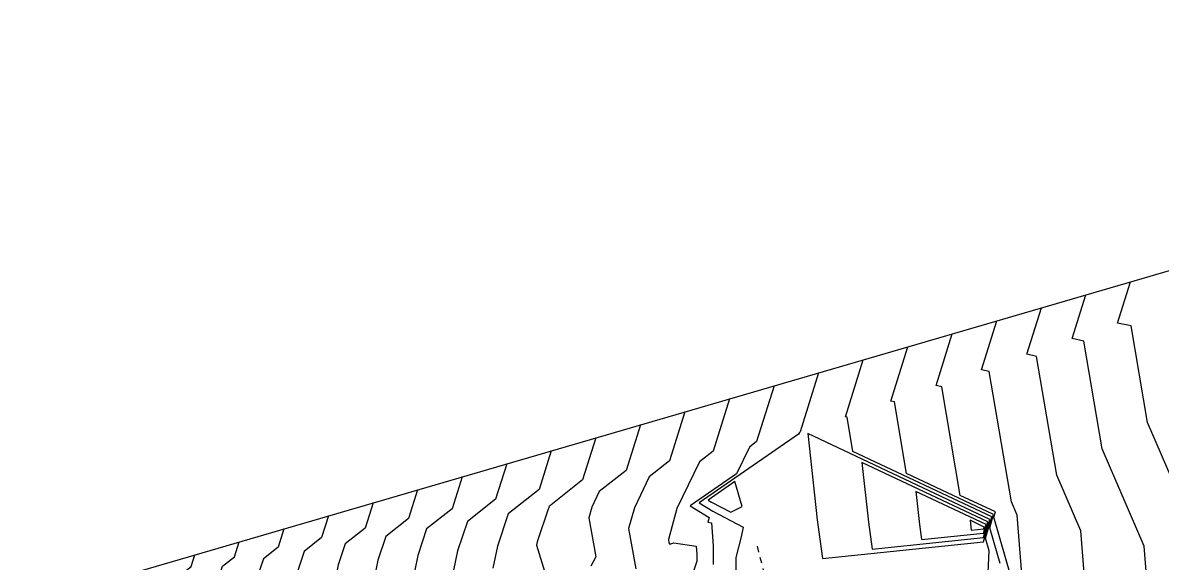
# Model space of a CAD drawing. Header units: metres. Extents: x 419533 to 423558, y 4805342 to 4807578.
# Drawn here: x 420364.56 to 420414.44, y 4805722.23 to 4805745.91 of the extents above; entities that cross this region are included whole.
import ezdxf

# ---------------------------------------------------------------- set-up
doc = ezdxf.new("R2010")
doc.units = ezdxf.units.M
doc.linetypes.add('PHANTOM', pattern=[2.5, 1.25, -0.25, 0.25, -0.25, 0.25, -0.25])
for name, color, linetype in [('C-TINN-BNDY', 110, 'Continuous'), ('C-TOPO-MAJR', 9, 'Continuous'), ('C-TOPO-MINR', 8, 'Continuous'), ('LS', 7, 'Continuous')]:
    doc.layers.add(name, color=color, linetype=linetype)
doc.styles.get("Standard").update_dxf_attribs({"font": 'simplex.shx'})

# ---------------------------------------------------------------- blocks, each defined once
blk = doc.blocks.new('AN30 +3 +0')
at = {"linetype": 'PHANTOM', "flags": 128}
for points in [[(0, -11.38231219258159), (0, 11.38231219723821)], [(-11.38231219508452, 2.793967723846436e-09), (11.38231219508452, 2.793967723846436e-09)]]:
    blk.add_lwpolyline(points, dxfattribs=at)
at = {"flags": 128}
blk.add_lwpolyline([(-4.998852019547485, -5.177232140675187), (-4.998852019547485, 5.1772321453318), (5.355612266052049, 5.1772321453318), (5.355612266052049, -5.177232140675187)], close=True, dxfattribs=at)
at = {"layer": 'LS', "insert": (-3.273187459330074, -0.3826381992548704), "char_height": 0.5157699281218149, "width": 9.13591657892082, "attachment_point": 1}
blk.add_mtext('AN30\\PBase +3 Leg +0', dxfattribs=at)
blk = doc.blocks.new('tower_bases_layout_1')
at = {"rotation": 14.35989259}
blk.add_blockref('AN30 +3 +0', (420399.54, 4805711.949999997, 1609.61), dxfattribs=at)
blk = doc.blocks.new('leg_extensions_profiles_1')
at = {"layer": 'C-TINN-BNDY', "color": 110, "linetype": 'Continuous', "lineweight": -3, "flags": 128}
blk.add_lwpolyline([(420296.26, 4805703.792), (420365.403, 4805720.646), (420443.813, 4805743.55), (420493.397, 4805756.88), (420571.485, 4805773.595), (420628.982, 4805788.722), (420632.063, 4805789.238), (420633.817, 4805789.509), (420719.216, 4805820.939), (420765.286, 4805867.431), (420766.098, 4805868.385), (420768.036, 4805869.978), (420852.275, 4805909.574), (420915.396, 4805955.503), (420993.872, 4805994.451), (421033.053, 4806016.161), (421101.011, 4806050.421)], dxfattribs=at)
at = {"layer": 'C-TOPO-MAJR', "color": 9, "linetype": 'Continuous', "lineweight": -3, "flags": 128}
for points, elevation in [([(420413.5254108263, 4805697.51771174), (420412.0945939333, 4805697.499119297), (420412.4110424974, 4805698.510801417), (420412.7455677607, 4805700.118334834), (420412.7276109215, 4805700.14690785), (420413.1259053435, 4805701.726117557), (420413.4692344544, 4805702.664706992), (420413.7936247075, 4805703.606613477), (420413.8956428571, 4805705.847589285), (420413.3451866197, 4805706.519084155), (420413.6279632996, 4805707.291530977), (420414.3274398496, 4805712.012552632), (420414.3704048815, 4805713.416335966), (420414.4069876335, 4805714.467903879), (420414.2738830246, 4805716.049212366), (420413.9036789951, 4805719.875884159), (420413.6563899125, 4805722.971854436), (420411.8130587444, 4805727.244392386), (420411.0093048977, 4805731.960149383), (420410.5021855606, 4805732.069985102), (420411.1033124923, 4805733.995317144)], 1615), ([(420406.790697056, 4805721.194927825), (420406.8698216561, 4805722.774387625), (420406.7107450372, 4805723.328255893), (420406.9765806405, 4805724.258344634), (420400.9032732074, 4805727.129556698), (420400.6476219913, 4805728.629504743), (420400.5687405677, 4805728.646589475), (420401.3491264399, 4805731.146064787)], 1610), ([(420391.5949403876, 4805728.29681243), (420390.971074036, 4805726.298648957), (420389.7937121539, 4805725.369014923), (420389.4635755258, 4805724.683856597), (420389.3362381413, 4805724.225758955), (420389.6494347826, 4805722.511328063), (420389.4306248109, 4805722.101945537)], 1605), ([(420381.8407543353, 4805725.447560072), (420381.4492231362, 4805724.193536133), (420380.4512711892, 4805723.40556252), (420380.1023868972, 4805722.360872779), (420379.4122509185, 4805718.986164469), (420379.6396963385, 4805718.240201052), (420379.652184007, 4805717.328349384), (420379.5225861783, 4805715.410967832), (420377.1001486381, 4805706.342796109), (420377.1152547811, 4805706.228554765), (420377.1352160639, 4805706.016057303), (420377.347063215, 4805692.180936203), (420376.4100713574, 4805691.437912066), (420377.8181437918, 4805688.082545182)], 1600), ([(420367.4926247331, 4805685.418649857), (420366.6224361839, 4805687.492266078), (420371.164571862, 4805691.094129228), (420371.3267130811, 4805692.79354954), (420371.7181077815, 4805697.143091348), (420370.9575180971, 4805705.239934566), (420369.8316661479, 4805713.754274707), (420369.8660540625, 4805713.883002697), (420369.8678937793, 4805713.910221048), (420369.8677165096, 4805713.923165314), (420369.8644877891, 4805713.9337547), (420371.3797504759, 4805721.343264911), (420371.5216063487, 4805721.768034321), (420371.9273722365, 4805722.088423307), (420372.086568283, 4805722.598307715)], 1595)]:
    blk.add_lwpolyline(points, dxfattribs=dict(at, elevation=elevation))
at = {"layer": 'C-TOPO-MAJR', "color": 9, "linetype": 'Continuous', "lineweight": -3, "elevation": 1610, "flags": 128}
blk.add_lwpolyline([(420394.5577373359, 4805725.00021451), (420394.704199262, 4805724.911595942), (420395.5527623763, 4805724.462160892), (420396.0447341176, 4805724.71886353), (420395.7344505229, 4805725.812416734), (420394.5577373359, 4805725.00021451)], close=True, dxfattribs=at)
at = {"layer": 'C-TOPO-MINR', "color": 8, "linetype": 'Continuous', "lineweight": -3, "flags": 128}
for points, elevation in [([(420416.3688479481, 4805698.287983497), (420415.4132276319, 4805698.275565893), (420415.6245786988, 4805698.951252623), (420415.8480029116, 4805700.024899153), (420415.8066342872, 4805700.090725125), (420416.0739969466, 4805701.150799491), (420416.3044631018, 4805701.780845391), (420416.5222161909, 4805702.413117922), (420416.5906978022, 4805703.917415293), (420415.6251161972, 4805705.095316549), (420415.8429464647, 4805705.690352526), (420416.9834548872, 4805713.388058704), (420417.0183589376, 4805714.528468055), (420417.0480781338, 4805715.382743676), (420416.939946247, 4805716.667371397), (420416.6391988835, 4805719.77609351), (420416.4383055011, 4805722.291206324), (420413.8014611312, 4805728.402977141), (420413.081641479, 4805732.626278312), (420412.4888745592, 4805732.754664227), (420413.0541497027, 4805734.565167616)], 1616), ([(420411.1681591068, 4805719.975674808), (420410.8744743238, 4805723.652502548), (420409.8246563577, 4805726.085807631), (420408.9369683164, 4805731.294020455), (420408.5154965621, 4805731.385305976), (420409.1524752818, 4805733.425466673)], 1614), ([(420408.3125860656, 4805721.578487705), (420408.0925587352, 4805724.33315066), (420407.8362539709, 4805724.927222876), (420406.8646317352, 4805730.627891527), (420406.5288075635, 4805730.700626851), (420407.2016380713, 4805732.855616202)], 1613), ([(420407.8124968153, 4805721.664287534), (420407.0717872208, 4805724.243268301), (420407.1390157242, 4805724.478483122), (420405.603106448, 4805725.204598389), (420404.7922951539, 4805729.961762599), (420404.5421185649, 4805730.015947726), (420405.2508008609, 4805732.28576573)], 1612), ([(420407.3411592357, 4805722.21933758), (420406.891266129, 4805723.785762097), (420407.0577981824, 4805724.368413878), (420403.2531898277, 4805726.167077543), (420402.7199585726, 4805729.295633671), (420402.5554295663, 4805729.3312686), (420403.2999636504, 4805731.715915259)], 1611), ([(420399.3982892295, 4805730.576214315), (420398.5885547558, 4805727.982739218), (420398.5657522089, 4805727.964734538), (420398.5244675192, 4805727.879053197), (420394.1656172608, 4805724.870445904), (420394.7669298893, 4805724.506614391), (420396.0914882353, 4805723.805072059), (420396.0068438095, 4805723.382868571), (420395.7738284107, 4805722.488153305), (420395.7700962644, 4805721.939346264)], 1609), ([(420397.447452019, 4805730.006363844), (420396.6841845759, 4805727.561716652), (420396.3727421951, 4805727.315804633), (420395.8088664961, 4805726.145549361), (420393.7734971857, 4805724.740677299), (420394.6121747573, 4805724.233225242), (420394.5532011226, 4805724.029159962), (420394.7160455076, 4805724.005687281), (420394.7805889328, 4805722.993936758), (420394.7806809141, 4805722.180840457)], 1608), ([(420395.4966148086, 4805729.436513373), (420394.7798143959, 4805727.140694087), (420394.1797321814, 4805726.66687473), (420393.1984384959, 4805724.630319312), (420392.8199425621, 4805723.268676025), (420392.8451505376, 4805723.130688172), (420392.8818333333, 4805723.070833334), (420393.0595891473, 4805723.119147287), (420394.0410163361, 4805722.977682614), (420394.0641857708, 4805722.614490119), (420394.0642187897, 4805722.322609395), (420393.631, 4805720.99208)], 1607), ([(420393.5457775981, 4805728.866662901), (420392.875444216, 4805726.719671522), (420391.9867221677, 4805726.017944826), (420391.3310070108, 4805724.657087955), (420391.0780903517, 4805723.747217489), (420391.3998627451, 4805721.985843137)], 1606), ([(420389.6441031772, 4805727.726961958), (420389.066703856, 4805725.877626392), (420387.6007021402, 4805724.720085018), (420387.5961440408, 4805724.710625239), (420387.594385931, 4805724.704300419), (420387.5987101449, 4805724.680629776), (420387.5577142857, 4805724.603928572), (420387.0804960342, 4805723.174959074), (420387.0504614221, 4805723.028092285), (420387.4572802017, 4805721.693829643)], 1604), ([(420387.6932659667, 4805727.157111486), (420387.1623336761, 4805725.456603827), (420385.8090700934, 4805724.388079439), (420385.33596875, 4805722.9714375), (420385.1409087962, 4805722.017610331)], 1603), ([(420385.7424287563, 4805726.587261016), (420385.2579634961, 4805725.035581262), (420384.0231371254, 4805724.0605738), (420383.5914414657, 4805722.767915927), (420383.2313561703, 4805721.007128377)], 1602), ([(420383.7915915458, 4805726.017410544), (420383.3535933162, 4805724.614558698), (420382.2372041573, 4805723.73306816), (420381.8469141815, 4805722.564394353), (420381.3218035444, 4805719.996646423)], 1601), ([(420379.8899171249, 4805724.877709601), (420379.5448529563, 4805723.772513567), (420378.6653382211, 4805723.07805688), (420378.3578596129, 4805722.157351206), (420377.5026982926, 4805717.975682516), (420377.6853003727, 4805717.376793904), (420377.6953259615, 4805716.644723717), (420377.5912797551, 4805715.105374805), (420375.6464521401, 4805707.825091829), (420375.8837074443, 4805706.030830725), (420376.1972170033, 4805702.693370597), (420376.3585039752, 4805692.160187706), (420374.4525443227, 4805690.648782869), (420375.75303998, 4805687.549766117)], 1599), ([(420377.9390799144, 4805724.307859129), (420377.6404827763, 4805723.351491002), (420376.879405253, 4805722.750551241), (420376.6133323287, 4805721.953829632), (420375.5931456668, 4805716.965200562), (420375.7309044069, 4805716.513386757), (420375.7384679159, 4805715.96109805), (420375.659973332, 4805714.799781778), (420374.1927556421, 4805709.307387548), (420374.6521601075, 4805705.833106685), (420375.2592179427, 4805699.370683889), (420375.3699447353, 4805692.139439208), (420372.495017288, 4805689.859653671), (420373.6879361683, 4805687.016987052)], 1598), ([(420375.988242704, 4805723.738008658), (420375.7361125964, 4805722.930468437), (420375.0934722849, 4805722.423045601), (420374.8688050444, 4805721.750308058), (420373.6835930409, 4805715.954718607), (420373.7765084411, 4805715.649979609), (420373.7816098704, 4805715.277472382), (420373.7286669088, 4805714.494188751), (420372.739059144, 4805710.789683268), (420373.4206127707, 4805705.635382646), (420374.3212188821, 4805696.047997181), (420374.3813854955, 4805692.118690711), (420370.5374902533, 4805689.070524474), (420371.6228323565, 4805686.484207987)], 1597), ([(420369.5577285448, 4805685.951428922), (420368.5799632185, 4805688.281395276), (420373.3928262556, 4805692.097942214), (420373.3832198216, 4805692.725310474), (420372.1890654339, 4805705.437658606), (420371.2853626459, 4805712.271978988), (420371.7973604857, 4805714.188595724), (420371.8247518248, 4805714.593846715), (420371.8221124753, 4805714.786572462), (420371.774040415, 4805714.944236654), (420373.1242777602, 4805721.546786484), (420373.3075393168, 4805722.095539961), (420373.8317424164, 4805722.509445872), (420374.0374054935, 4805723.168158187)], 1596)]:
    blk.add_lwpolyline(points, dxfattribs=dict(at, elevation=elevation))
for points, elevation in [([(420406.8953630987, 4805724.148275389), (420398.9260029994, 4805727.915863827), (420399.334105715, 4805724.138469279), (420399.5660807972, 4805722.433823054), (420406.6143211974, 4805723.164983818), (420406.8953630987, 4805724.148275389)], 1609), ([(420406.8141455568, 4805724.038206145), (420401.2931295741, 4805726.648317336), (420401.5758551114, 4805724.031412665), (420401.7365628871, 4805722.850467277), (420406.6194452535, 4805723.357001078), (420406.8141455568, 4805724.038206145)], 1608), ([(420406.732928015, 4805723.928136901), (420403.6602561488, 4805725.380770845), (420403.8176045077, 4805723.924356051), (420403.9070449771, 4805723.2671115), (420406.6245693096, 4805723.549018338), (420406.732928015, 4805723.928136901)], 1607), ([(420406.6517104732, 4805723.818067657), (420406.0273827235, 4805724.113224356), (420406.0593539039, 4805723.817299437), (420406.077527067, 4805723.683755723), (420406.6296933657, 4805723.741035598), (420406.6517104732, 4805723.818067657)], 1606)]:
    blk.add_lwpolyline(points, close=True, dxfattribs=dict(at, elevation=elevation))

msp = doc.modelspace()

# ---------------------------------------------------------------- linework, layer by layer
at = {"layer": 'C-TOPO-MAJR', "color": 9, "linetype": 'Continuous', "lineweight": -3, "flags": 128}
for points, elevation in [([(420413.5254108263, 4805697.51771174), (420412.0945939333, 4805697.499119297), (420412.4110424974, 4805698.510801417), (420412.7455677607, 4805700.118334834), (420412.7276109215, 4805700.14690785), (420413.1259053435, 4805701.726117557), (420413.4692344544, 4805702.664706992), (420413.7936247075, 4805703.606613477), (420413.8956428571, 4805705.847589285), (420413.3451866197, 4805706.519084155), (420413.6279632996, 4805707.291530977), (420414.3274398496, 4805712.012552632), (420414.3704048815, 4805713.416335966), (420414.4069876335, 4805714.467903879), (420414.2738830246, 4805716.049212366), (420413.9036789951, 4805719.875884159), (420413.6563899125, 4805722.971854436), (420411.8130587444, 4805727.244392386), (420411.0093048977, 4805731.960149383), (420410.5021855606, 4805732.069985102), (420411.1033124923, 4805733.995317144)], 1615), ([(420406.790697056, 4805721.194927825), (420406.8698216561, 4805722.774387625), (420406.7107450372, 4805723.328255893), (420406.9765806405, 4805724.258344634), (420400.9032732074, 4805727.129556698), (420400.6476219913, 4805728.629504743), (420400.5687405677, 4805728.646589475), (420401.3491264399, 4805731.146064787)], 1610), ([(420391.5949403876, 4805728.29681243), (420390.971074036, 4805726.298648957), (420389.7937121539, 4805725.369014923), (420389.4635755258, 4805724.683856597), (420389.3362381413, 4805724.225758955), (420389.6494347826, 4805722.511328063), (420389.4306248109, 4805722.101945537)], 1605), ([(420381.8407543353, 4805725.447560072), (420381.4492231362, 4805724.193536133), (420380.4512711892, 4805723.40556252), (420380.1023868972, 4805722.360872779), (420379.4122509185, 4805718.986164469), (420379.6396963385, 4805718.240201052), (420379.652184007, 4805717.328349384), (420379.5225861783, 4805715.410967832), (420377.1001486381, 4805706.342796109), (420377.1152547811, 4805706.228554765), (420377.1352160639, 4805706.016057303), (420377.347063215, 4805692.180936203), (420376.4100713574, 4805691.437912066), (420377.8181437918, 4805688.082545182)], 1600), ([(420367.4926247331, 4805685.418649857), (420366.6224361839, 4805687.492266078), (420371.164571862, 4805691.094129228), (420371.3267130811, 4805692.79354954), (420371.7181077815, 4805697.143091348), (420370.9575180971, 4805705.239934566), (420369.8316661479, 4805713.754274707), (420369.8660540625, 4805713.883002697), (420369.8678937793, 4805713.910221048), (420369.8677165096, 4805713.923165314), (420369.8644877891, 4805713.9337547), (420371.3797504759, 4805721.343264911), (420371.5216063487, 4805721.768034321), (420371.9273722365, 4805722.088423307), (420372.086568283, 4805722.598307715)], 1595)]:
    msp.add_lwpolyline(points, dxfattribs=dict(at, elevation=elevation))
at = {"layer": 'C-TOPO-MAJR', "color": 9, "linetype": 'Continuous', "lineweight": -3, "elevation": 1610, "flags": 128}
msp.add_lwpolyline([(420394.5577373359, 4805725.00021451), (420394.704199262, 4805724.911595942), (420395.5527623763, 4805724.462160892), (420396.0447341176, 4805724.71886353), (420395.7344505229, 4805725.812416734), (420394.5577373359, 4805725.00021451)], close=True, dxfattribs=at)
at = {"layer": 'C-TOPO-MINR', "color": 8, "linetype": 'Continuous', "lineweight": -3, "flags": 128}
for points, elevation in [([(420416.3688479481, 4805698.287983497), (420415.4132276319, 4805698.275565893), (420415.6245786988, 4805698.951252623), (420415.8480029116, 4805700.024899153), (420415.8066342872, 4805700.090725125), (420416.0739969466, 4805701.150799491), (420416.3044631018, 4805701.780845391), (420416.5222161909, 4805702.413117922), (420416.5906978022, 4805703.917415293), (420415.6251161972, 4805705.095316549), (420415.8429464647, 4805705.690352526), (420416.9834548872, 4805713.388058704), (420417.0183589376, 4805714.528468055), (420417.0480781338, 4805715.382743676), (420416.939946247, 4805716.667371397), (420416.6391988835, 4805719.77609351), (420416.4383055011, 4805722.291206324), (420413.8014611312, 4805728.402977141), (420413.081641479, 4805732.626278312), (420412.4888745592, 4805732.754664227), (420413.0541497027, 4805734.565167616)], 1616), ([(420411.1681591068, 4805719.975674808), (420410.8744743238, 4805723.652502548), (420409.8246563577, 4805726.085807631), (420408.9369683164, 4805731.294020455), (420408.5154965621, 4805731.385305976), (420409.1524752818, 4805733.425466673)], 1614), ([(420408.3125860656, 4805721.578487705), (420408.0925587352, 4805724.33315066), (420407.8362539709, 4805724.927222876), (420406.8646317352, 4805730.627891527), (420406.5288075635, 4805730.700626851), (420407.2016380713, 4805732.855616202)], 1613), ([(420407.8124968153, 4805721.664287534), (420407.0717872208, 4805724.243268301), (420407.1390157242, 4805724.478483122), (420405.603106448, 4805725.204598389), (420404.7922951539, 4805729.961762599), (420404.5421185649, 4805730.015947726), (420405.2508008609, 4805732.28576573)], 1612), ([(420407.3411592357, 4805722.21933758), (420406.891266129, 4805723.785762097), (420407.0577981824, 4805724.368413878), (420403.2531898277, 4805726.167077543), (420402.7199585726, 4805729.295633671), (420402.5554295663, 4805729.3312686), (420403.2999636504, 4805731.715915259)], 1611), ([(420399.3982892295, 4805730.576214315), (420398.5885547558, 4805727.982739218), (420398.5657522089, 4805727.964734538), (420398.5244675192, 4805727.879053197), (420394.1656172608, 4805724.870445904), (420394.7669298893, 4805724.506614391), (420396.0914882353, 4805723.805072059), (420396.0068438095, 4805723.382868571), (420395.7738284107, 4805722.488153305), (420395.7700962644, 4805721.939346264)], 1609), ([(420397.447452019, 4805730.006363844), (420396.6841845759, 4805727.561716652), (420396.3727421951, 4805727.315804633), (420395.8088664961, 4805726.145549361), (420393.7734971857, 4805724.740677299), (420394.6121747573, 4805724.233225242), (420394.5532011226, 4805724.029159962), (420394.7160455076, 4805724.005687281), (420394.7805889328, 4805722.993936758), (420394.7806809141, 4805722.180840457)], 1608), ([(420395.4966148086, 4805729.436513373), (420394.7798143959, 4805727.140694087), (420394.1797321814, 4805726.66687473), (420393.1984384959, 4805724.630319312), (420392.8199425621, 4805723.268676025), (420392.8451505376, 4805723.130688172), (420392.8818333333, 4805723.070833334), (420393.0595891473, 4805723.119147287), (420394.0410163361, 4805722.977682614), (420394.0641857708, 4805722.614490119), (420394.0642187897, 4805722.322609395), (420393.631, 4805720.99208)], 1607), ([(420393.5457775981, 4805728.866662901), (420392.875444216, 4805726.719671522), (420391.9867221677, 4805726.017944826), (420391.3310070108, 4805724.657087955), (420391.0780903517, 4805723.747217489), (420391.3998627451, 4805721.985843137)], 1606), ([(420389.6441031772, 4805727.726961958), (420389.066703856, 4805725.877626392), (420387.6007021402, 4805724.720085018), (420387.5961440408, 4805724.710625239), (420387.594385931, 4805724.704300419), (420387.5987101449, 4805724.680629776), (420387.5577142857, 4805724.603928572), (420387.0804960342, 4805723.174959074), (420387.0504614221, 4805723.028092285), (420387.4572802017, 4805721.693829643)], 1604), ([(420387.6932659667, 4805727.157111486), (420387.1623336761, 4805725.456603827), (420385.8090700934, 4805724.388079439), (420385.33596875, 4805722.9714375), (420385.1409087962, 4805722.017610331)], 1603), ([(420385.7424287563, 4805726.587261016), (420385.2579634961, 4805725.035581262), (420384.0231371254, 4805724.0605738), (420383.5914414657, 4805722.767915927), (420383.2313561703, 4805721.007128377)], 1602), ([(420383.7915915458, 4805726.017410544), (420383.3535933162, 4805724.614558698), (420382.2372041573, 4805723.73306816), (420381.8469141815, 4805722.564394353), (420381.3218035444, 4805719.996646423)], 1601), ([(420379.8899171249, 4805724.877709601), (420379.5448529563, 4805723.772513567), (420378.6653382211, 4805723.07805688), (420378.3578596129, 4805722.157351206), (420377.5026982926, 4805717.975682516), (420377.6853003727, 4805717.376793904), (420377.6953259615, 4805716.644723717), (420377.5912797551, 4805715.105374805), (420375.6464521401, 4805707.825091829), (420375.8837074443, 4805706.030830725), (420376.1972170033, 4805702.693370597), (420376.3585039752, 4805692.160187706), (420374.4525443227, 4805690.648782869), (420375.75303998, 4805687.549766117)], 1599), ([(420377.9390799144, 4805724.307859129), (420377.6404827763, 4805723.351491002), (420376.879405253, 4805722.750551241), (420376.6133323287, 4805721.953829632), (420375.5931456668, 4805716.965200562), (420375.7309044069, 4805716.513386757), (420375.7384679159, 4805715.96109805), (420375.659973332, 4805714.799781778), (420374.1927556421, 4805709.307387548), (420374.6521601075, 4805705.833106685), (420375.2592179427, 4805699.370683889), (420375.3699447353, 4805692.139439208), (420372.495017288, 4805689.859653671), (420373.6879361683, 4805687.016987052)], 1598), ([(420375.988242704, 4805723.738008658), (420375.7361125964, 4805722.930468437), (420375.0934722849, 4805722.423045601), (420374.8688050444, 4805721.750308058), (420373.6835930409, 4805715.954718607), (420373.7765084411, 4805715.649979609), (420373.7816098704, 4805715.277472382), (420373.7286669088, 4805714.494188751), (420372.739059144, 4805710.789683268), (420373.4206127707, 4805705.635382646), (420374.3212188821, 4805696.047997181), (420374.3813854955, 4805692.118690711), (420370.5374902533, 4805689.070524474), (420371.6228323565, 4805686.484207987)], 1597), ([(420369.5577285448, 4805685.951428922), (420368.5799632185, 4805688.281395276), (420373.3928262556, 4805692.097942214), (420373.3832198216, 4805692.725310474), (420372.1890654339, 4805705.437658606), (420371.2853626459, 4805712.271978988), (420371.7973604857, 4805714.188595724), (420371.8247518248, 4805714.593846715), (420371.8221124753, 4805714.786572462), (420371.774040415, 4805714.944236654), (420373.1242777602, 4805721.546786484), (420373.3075393168, 4805722.095539961), (420373.8317424164, 4805722.509445872), (420374.0374054935, 4805723.168158187)], 1596)]:
    msp.add_lwpolyline(points, dxfattribs=dict(at, elevation=elevation))
for points, elevation in [([(420406.8953630987, 4805724.148275389), (420398.9260029994, 4805727.915863827), (420399.334105715, 4805724.138469279), (420399.5660807972, 4805722.433823054), (420406.6143211974, 4805723.164983818), (420406.8953630987, 4805724.148275389)], 1609), ([(420406.8141455568, 4805724.038206145), (420401.2931295741, 4805726.648317336), (420401.5758551114, 4805724.031412665), (420401.7365628871, 4805722.850467277), (420406.6194452535, 4805723.357001078), (420406.8141455568, 4805724.038206145)], 1608), ([(420406.732928015, 4805723.928136901), (420403.6602561488, 4805725.380770845), (420403.8176045077, 4805723.924356051), (420403.9070449771, 4805723.2671115), (420406.6245693096, 4805723.549018338), (420406.732928015, 4805723.928136901)], 1607), ([(420406.6517104732, 4805723.818067657), (420406.0273827235, 4805724.113224356), (420406.0593539039, 4805723.817299437), (420406.077527067, 4805723.683755723), (420406.6296933657, 4805723.741035598), (420406.6517104732, 4805723.818067657)], 1606)]:
    msp.add_lwpolyline(points, close=True, dxfattribs=dict(at, elevation=elevation))

# ---------------------------------------------------------------- block references
for name in ['leg_extensions_profiles_1', 'tower_bases_layout_1']:
    msp.add_blockref(name, (0, 0))

doc.saveas('drawing.dxf')
